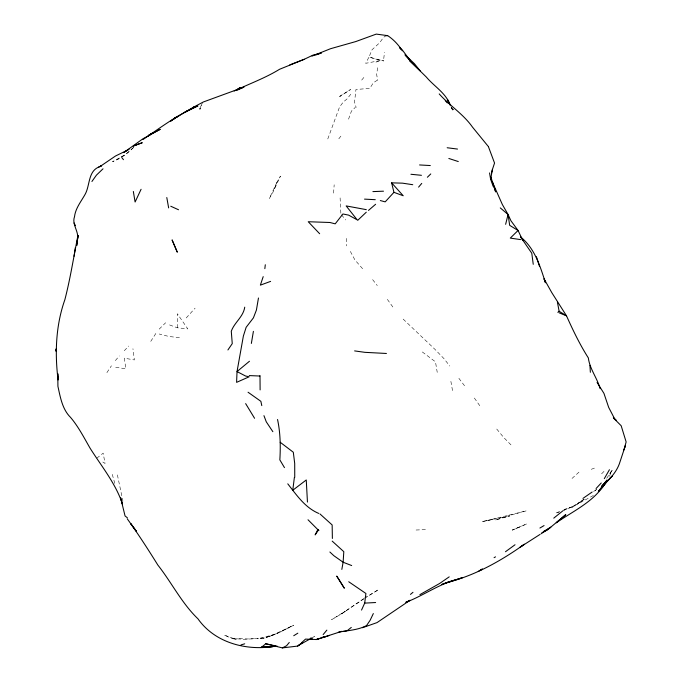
<?xml version="1.0" encoding="UTF-8"?>
<svg xmlns="http://www.w3.org/2000/svg" width="682" height="682" viewBox="0 0 682 682"><rect width="100%" height="100%" fill="white"/><g stroke="black" fill="none" stroke-linecap="round" stroke-linejoin="round"><path stroke-width="0.51" stroke-dasharray="3.41 2.56" d="M177.311 327.778L177.354 313.754L187.78 328.886L177.311 327.778L168.036 324.368M333.583 193.117L334.171 184.788M383.761 58.618L384.495 52.284M377.717 67.74L376.583 74.065L377.632 80.075M348.545 119.162L351.46 111.081L355.322 107.355M609.486 476.241L611.583 470.81L609.307 474.604L612.854 469.412L606.247 478.952M199.86 109.248L199.843 108.66L200.627 108.796L199.86 109.248L202.503 102.471M274.317 188.812L276.841 182.478L280.438 176.144L272.894 192.35L269.254 198.684L276.841 182.478M327.778 138.958L339.542 107.048L343.157 102.198L347.104 98.856L350.77 94.261M199.843 108.66L201.361 105.122M150.765 341.358L156.391 332.62M106.886 372.645L111.43 365.791M338.801 138.83L341.801 134.959M361.69 80.101L365.39 75.617M115.352 360.608L119.307 355.919M186.22 317.948L195.103 308.153M124.277 350.71L128.762 346.047M601.575 473.82L605.335 470.068M159.196 329.116L165.641 322.748M133.433 147.568C127.44 153.595 120.399 158.556 112.487 161.728L125.795 154.379L134.9 146.204M375.944 62.105L380.752 60.451L383.813 60.928L368.979 57.075L365.663 63.315L380.752 60.451L368.979 57.075L372.057 49.743L379.831 42.574L383.395 37.493L385.859 35.762M572.028 478.449L579.001 472.114M96.733 458.219L103.161 453.155L105.054 463.453L100.893 460.836M593.613 491.543L595.224 490.273M583.681 499.335L577.782 503.836L585.045 498.661M572.164 507.476L584.15 499.275M364.171 598.702L341.409 613.919L331.58 619.708L345.442 611.106L341.409 613.919L363.83 598.557M377.41 80.152L373.327 82.803L369.857 88.328L355.944 89.53L354.538 102.189L356.149 107.415M124.15 155.394L117.492 159.486M364.665 598.037L378.629 589.572L366.456 597.193M581.303 501.21L572.155 506.769L563.485 510.426M593.425 495.456L573.647 506.274L563.102 510.52M311.955 637.892L314.513 636.442L310.515 637.627M290.975 626.519C280.856 631.899 270.473 637.474 258.845 638.514L273.704 634.686L263.431 638.318L243.278 639.307L232.033 638.429L224.08 635.027L236.228 639.511L232.033 638.429L247.557 638.966L258.035 638.557M512.438 530.067L526.819 523.861L512.438 530.067L520.434 526.538M269.433 636.494L279.603 632.376L293.763 625.172L271.342 635.726L263.431 638.318M591.234 469.318L595.591 467.673M559.351 511.815L555.6 513.111L559.547 511.764M563.878 509.565L573.647 506.274M485.993 520.818L526.325 510.835L503.052 517.212L481.535 521.721L495.396 518.908M416.063 530.016L427.35 529.556M179.426 337.65L168.974 336.499L159.221 334.01M115.693 367.283L125.94 368.826L124.226 358.169L134.354 359.934L132.939 348.707M422.311 351.955L435.474 361.835L437.239 372.381M510.98 444.877L503.734 437.503L496.453 428.697M403.164 319.099L435.252 349.636L443.888 358.562L449.83 366.038M451.552 107.577L453.641 109.896L451.868 107.304M362.611 268.717L354.887 259.902L349.627 250.038M341.503 214.83L345.74 219.954M372.636 279.637L377.282 285.57M458.867 378.297L465.354 386.847M387.359 299.372L392.977 307.181M474.357 398.032L480.759 407.103M450.904 106.631L452.652 110.186L451.399 107.492M451.339 107.5L452.652 110.186M112.283 474.365L115.036 484.237M117.406 474.894L122.905 501.091M450.879 381.357L452.72 391.749M340.105 197.899L340.898 214.097M346.345 238.393L346.661 245.929M340.327 95.864L339.61 96.725L350.574 89.53L340.327 95.864M596.793 489.113L595.258 490.563L596.776 489.156M498.926 518.78L495.175 520.178L509.957 515.865L498.926 518.78"/><path stroke-width="1.02" d="M277.54 419.49C280.387 432.746 280.66 446.386 279.842 459.873L284.471 467.63M264.846 268.657L265.298 264.744M78.004 235.469L76.734 245.537L78.012 235.409M361.537 610.075L364.7 603.118L365.91 593.485L348.724 581.755M57.859 373.838L58.089 379.976C54.722 353.08 55.771 325.425 64.858 299.722C70.255 278.938 73.528 257.702 77.714 236.645M74.057 256.236L75.387 247.464M56.291 348.587L55.864 351.119L56.214 349.107M258.469 298L256.406 310.071L253.423 317.846L246.142 327.309L243.372 336.055L237.029 371.571L236.594 382.355L249.194 376.779L245.554 376.021L237.029 371.571L249.467 361.247M251.351 343.447L253.406 331.35M341.835 569.402L343.123 562.232L343.805 551.678L332.185 541.107M493.257 186.544L490.622 179.264L492.447 169.392L494.544 163.058L488.491 146.86M505.635 224.318L508.064 214.489L502.378 204.574L492.387 182.051L495.669 191.915L490.895 177.132M491.475 173.006L492.447 169.392M263.201 276.636L260.371 285.144L270.609 281.385M244.736 307.164C243.329 316.9 234.412 322.356 231.283 331.256L232.255 343.626L227.916 349.96M624.448 448.134L626.136 441.945L621.174 425.747L613.45 418.006M623.536 450.538L625.317 445.789L620.049 461.688C617.048 472.029 609.35 479.361 602.061 486.769M141.08 189.289L135.096 202.034L133.34 191.454M373.335 613.553L370.13 620.288L366.592 625.522C357.999 630.185 347.905 630.398 338.357 632.223M260.115 389.916L260.004 375.612M604.295 478.645L609.435 469.719M318.52 529.923L318.861 530.511L317.838 529.624L318.52 529.923L315.144 534.893L317.838 529.624L308.017 519.761M91.925 181.48L96.435 175.146L103.008 168.812M600.339 488.875L606.281 482.165L602.692 487.136L598.481 491.279M601.78 486.479L606.997 480.034C596.298 500.69 574.406 510.221 556.265 522.796L565.787 514.603L547.339 530.033L542.002 532.651M606.281 482.165L598.336 491.236M289.279 642.47L286.568 645.743L282.374 647.9L265.775 643.765L261.82 647.022M323.157 634.575L326.857 630.125M418.595 187.124L421.749 183.407M412.755 184.711L402.508 183.16L391.621 182.844L393.94 192.333L385.194 201.863L380.326 200.551M596.077 488.517L601.234 482.984M427.375 177.252L430.768 173.936M601.515 486.368L605.914 482.165M609.572 478.662L612.496 475.866L602.215 485.763M357.752 220.303L366.277 212.196M301.623 642.717L305.502 639.102L316.371 639.546L341.887 631.302M368.468 210.423L375.62 204.268M557.825 312.373L559.121 311.256L557.416 302.169M410.47 594.389L412.985 592.308M515.029 544.756L505.481 551.738M347.326 630.611L351.298 627.423M553.758 518.149L562.982 510.733M282.374 647.9L297.693 646.076L302.262 642.691M143.041 139.495C160.585 127.491 177.763 114.636 197.371 106.128L197.942 106.008L193.074 107.415L184.796 112.342L197.371 106.128L193.074 107.415L203.313 101.985L243.977 87.117L236.33 90.536M129.248 149.06L123.681 152.623L142.828 138.855L160.261 129.307L148.744 135.232L152.623 133.016L148.352 135.991M297.693 646.076L302.458 642.555M170.901 120.961L177.081 116.596L170.764 121.098M449.216 576.853L439.592 583.494L419.882 594.644M582.965 498.397L592.129 492.037M520.417 546.938L524.39 544.236C501.057 560.885 475.397 575.284 447.494 582.428L452.396 580.868M541.167 533.733L550.809 527.186L543.844 531.295M519.624 547.484L540.118 534.356M77.543 239.203C79.035 231.266 71.619 224.48 74.517 216.68C75.472 208.266 81.218 201.369 85.224 194.14C90.195 185.018 87.901 170.577 99.922 166.604L115.514 155.999L127.781 150.031M293.729 635.735L297.829 633.177M187.397 110.748L173.475 119.069L178.812 115.889M539.922 528.03L544.066 525.566M480.154 570.322L482.43 569.001L478.287 571.397M310.25 638.855L298.946 645.129M234.173 91.03C249.305 83.775 265.127 78.149 279.543 69.283L304.01 59.402L312.953 55.14L321.316 53.06L315.749 54.978M494.075 557.654L495.533 556.862M99.922 166.604L101.609 165.717L98.737 166.996M312.032 56.112L330.54 48.712L355.765 41.568L376.268 34.1L387.649 35.634C393.591 39.479 398.527 44.884 402.346 50.809M304.308 59.257L289.799 64.867M319.321 638.412L316.371 639.546L329.577 635.394M362.415 627.738L377.018 622.606L410.035 600.271L405.824 602.325C422.473 596.034 437.119 585.275 454.263 580.237L441.544 584.474M454.357 580.246L462.2 577.756L442.942 583.928M240.993 644.891L244.71 643.817M321.333 637.559L325.348 636.698L323.328 637.039M312.203 638.881L310.182 639.213L312.22 638.94M342.85 631.455L346.405 630.944M385.859 35.762L387.649 35.634M364.7 603.118L375.629 602.53M372.901 191.608L383.497 191.182M249.262 375.586L259.799 376.021M364.52 199.127L375.271 199.69M419.575 164.95L430.308 165.547M386.43 353.472L364.921 352.338L354.614 350.906M410.922 174.277L421.442 175.3M447.162 147.747L457.52 149.068M520.554 239.595L510.289 238.095L518.039 230.499L509.676 225.333L508.064 214.489L500.281 207.899M265.775 643.765L277.369 646.297L261.24 647.227L272.595 646.638C245.222 650.688 214.523 642.418 197.976 618.838C181.727 603.255 171.728 582.658 157.874 565.088C148.079 549.342 138.062 533.801 127.219 518.763M366.302 209.647L346.149 205.913L357.197 219.851L348.613 215.12L342.893 213.978L335.212 223.849L329.935 222.494L308.23 221.727L319.653 233.73M448.833 158.471L458.278 161.549M393.94 192.333L403.215 195.751L391.621 182.844M351.673 565.548L343.123 562.232L333.83 555.685L329.875 552.002M559.129 312.825L566.495 315.809C572.965 330.258 579.819 344.546 588.336 357.922C589.742 369.081 597.151 377.837 600.126 388.68M170.747 206.228L178.522 209.758M318.733 513.427C304.999 507.63 296.644 495.089 287.77 483.828M559.121 311.256L566.495 315.809L551.798 292.638L544.023 278.785L545.472 282.766C540.067 266.065 534.884 248.453 520.605 236.969L531.772 253.218L533.247 264.326M294.368 477.494L292.766 490.264L306.261 479.966L307.446 502.08M248.052 392.227L260.874 401.331L261.786 405.611M280.2 442.26L293.311 452.243L294.709 463.496L294.743 477.374M439.208 93.928C449.651 105.659 463.325 114.047 472.498 127.125L488.252 146.417M127.355 517.766L125.062 515.967L120.578 497.647L122.47 503.972C115.548 483.333 101.686 466.531 90.152 448.304C84.056 437.759 78.464 426.727 70.544 417.384C62.309 409.345 60.306 397.112 57.919 386.31L57.791 373.898M613.357 417.699L616.23 420.129M319.952 513.93L332.151 524.944L332.381 538.456M409.174 59.343L405.006 54.756L414.383 63.639L420.257 70.937L409.336 60.374L426.327 77.049C434.161 86.401 445.738 92.94 450.146 104.806M405.952 55.796L409.873 60.101L402.516 50.238L399.499 47.45L400.709 49.104M445.261 100.629L447.358 102.948M121.907 157.661L123.459 159.699M517.868 230.209L510.937 220.772L508.064 214.489M245.648 403.608L254.574 418.288M272.86 431.697L266.278 421.826L263.943 415.653M597.074 382.449L603.937 393.352L608.685 407.41L614.942 419.421M74.074 223.005L75.463 225.716M518.158 230.635L522.796 240.507M536.419 256.705L539.581 266.568M166.792 197.533L168.65 207.916M489.548 172.93L490.622 179.264M589.93 365.339L590.356 372.287M239.527 88.08L237.796 89.044L240.516 87.543L239.527 88.08M136.127 144.899L133.322 146.05L142.282 142.726L136.127 144.899M136.272 531.099L130.799 523.708L136.272 531.099M344.24 588.089L336.814 576.205L344.24 588.089M450.018 104.815L447.392 99.436L450.026 104.832M177.226 252.033L172.137 240.055L177.226 252.033"/></g></svg>
